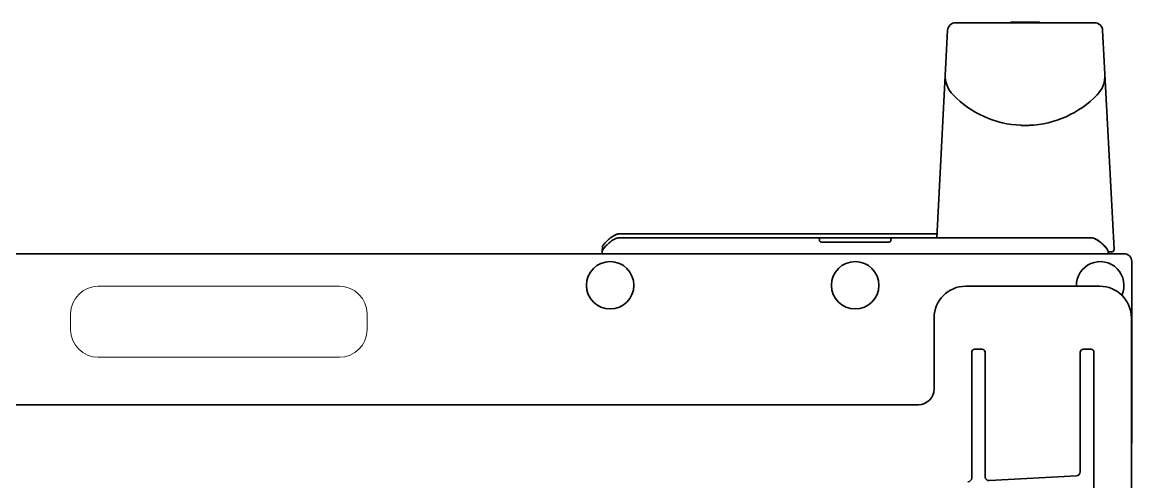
# Model space of a CAD drawing. Extents: x 5997 to 10491, y -672 to 3388.
# Drawn here: x 8951.4 to 9232.1, y 3271.7 to 3388.2 of the extents above; entities that cross this region are included whole.
import ezdxf

# ---------------------------------------------------------------- set-up
doc = ezdxf.new("R2010")
doc.units = 0
doc.header["$LTSCALE"] = 5
doc.layers.get('0').update_dxf_attribs({"linetype": 'CONTINUOUS', "lineweight": 0})
doc.layers.add('1', color=7, linetype='CONTINUOUS', true_color=0xffffff)

msp = doc.modelspace()

# ---------------------------------------------------------------- linework, layer by layer
for p, q in [((9031.64, 3321.28), (8970.64, 3321.28)), ((8963.64, 3314.28), (8963.64, 3310.28)), ((9038.64, 3310.28), (9038.64, 3314.28)), ((8970.64, 3303.28), (9031.64, 3303.28))]:
    msp.add_line(p, q)
for centre, start, end in [((8970.64, 3314.28), 90, 180), ((9031.64, 3314.28), 0, 90), ((8970.64, 3310.28), 180, 270), ((9031.64, 3310.28), 270, 0)]:
    msp.add_arc(centre, 7, start, end)
at = {"layer": '1', "color": 7, "linetype": 'Continuous', "lineweight": 35}
for p, q in [((9182.78, 3333.53), (9185.54, 3386.13)), ((9187.53, 3388.03), (9222.74, 3388.03)), ((9208.59, 3388.18), (9201.68, 3388.18)), ((9227.65, 3330.55), (9224.73, 3386.13)), ((9203.97, 3362.08), (9203.97, 3362.07)), ((9203.97, 3362.08), (9203.97, 3362.07)), ((9102.14, 3333.53), (9101.93, 3333.5)), ((9102.14, 3333.53), (9101.93, 3333.5)), ((9102.14, 3333.53), (9105.14, 3333.53)), ((9182.83, 3334.53), (9102.19, 3334.53)), ((9104.31, 3333.53), (9104.3, 3333.53)), ((9104.31, 3333.53), (9104.3, 3333.53)), ((9104.3, 3333.53), (9219.97, 3333.53)), ((9153.14, 3333.03), (9153.14, 3332.74)), ((9171.14, 3332.74), (9171.14, 3333.03)), ((9171.14, 3332.75), (9171.14, 3332.75)), ((9218.97, 3333.53), (9218.96, 3333.53)), ((9219.13, 3333.53), (9222.13, 3333.53)), ((9222.13, 3333.53), (9222.34, 3333.5)), ((9222.41, 3333.48), (9222.34, 3333.5)), ((9098.15, 3330.1), (9098.14, 3329.53)), ((9098.16, 3330.2), (9098.19, 3331.17)), ((9170.39, 3332.45), (9153.89, 3332.45)), ((9226.13, 3330.1), (9226.14, 3329.53)), ((9227.15, 3330.03), (9226.13, 3330.03)), ((9230.14, 3329.53), (8376.14, 3329.53)), ((9232.14, 3281.53), (9232.14, 3327.53)), ((9190.1, 3321.29), (9190.1, 3321.28)), ((9224.04, 3321.28), (9190.1, 3321.28)), ((9224.04, 3321.29), (9224.04, 3321.28)), ((9182.11, 3313.3), (9182.11, 3313.3)), ((9182.11, 3313.3), (9182.11, 3295.28)), ((9232.03, 3251.36), (9232.03, 3313.3)), ((9232.03, 3313.3), (9232.03, 3313.3)), ((9191.62, 3304.58), (9191.62, 3272.74)), ((9192.37, 3305.33), (9192.37, 3305.33)), ((9192.37, 3305.33), (9194.28, 3305.33)), ((9194.28, 3305.33), (9194.28, 3305.33)), ((9195.03, 3273.04), (9195.03, 3304.58)), ((9219.09, 3304.58), (9219.09, 3274.27)), ((9219.84, 3305.33), (9221.81, 3305.33)), ((9219.84, 3305.33), (9219.84, 3305.33)), ((9221.81, 3305.33), (9221.81, 3305.33)), ((9222.56, 3248.83), (9222.56, 3304.58)), ((9182.11, 3295.28), (9182.11, 3295.28)), ((9178.12, 3291.28), (8428.03, 3291.28)), ((9178.12, 3291.29), (9178.12, 3291.28)), ((9218.14, 3273.27), (9196.09, 3272.04))]:
    msp.add_line(p, q, dxfattribs=at)
for points in [[(9101.93, 3333.5), (9101.86, 3333.48), (9101.55, 3333.36), (9101.23, 3333.2), (9100.9, 3333), (9100.52, 3332.75), (9100.17, 3332.49), (9099.86, 3332.25), (9099.6, 3332.02), (9099.37, 3331.8), (9099.16, 3331.6), (9098.97, 3331.4), (9098.8, 3331.22), (9098.65, 3331.04), (9098.52, 3330.87), (9098.4, 3330.7), (9098.3, 3330.53), (9098.21, 3330.36), (9098.16, 3330.2), (9098.15, 3330.1)], [(9153.89, 3332.45), (9153.85, 3332.45), (9153.6, 3332.48), (9153.37, 3332.56), (9153.21, 3332.66), (9153.14, 3332.74), (9153.14, 3332.75)], [(9171.14, 3332.75), (9171.13, 3332.74), (9171.05, 3332.65), (9170.88, 3332.55), (9170.65, 3332.48), (9170.39, 3332.45)], [(9226.13, 3330.1), (9226.11, 3330.2), (9226.06, 3330.36), (9225.97, 3330.53), (9225.87, 3330.7), (9225.75, 3330.87), (9225.62, 3331.04), (9225.47, 3331.22), (9225.3, 3331.4), (9225.11, 3331.6), (9224.91, 3331.8), (9224.67, 3332.02), (9224.41, 3332.25), (9224.1, 3332.49), (9223.75, 3332.75), (9223.37, 3333), (9223.04, 3333.2), (9222.72, 3333.36), (9222.41, 3333.48), (9222.34, 3333.5)]]:
    msp.add_lwpolyline(points, dxfattribs=at)
for centre in [(9100.14, 3321.53), (9162.14, 3321.53)]:
    msp.add_circle(centre, 6, dxfattribs=at)
for centre, radius, start, end in [((9187.53, 3386.03), 2, 90, 177), ((9201.68, 3387.68), 0.5, 90, 135.487), ((9208.59, 3387.68), 0.5, 44.4998, 90), ((9222.74, 3386.03), 2, 3, 90), ((9191.94, 3374.61), 7, 177, 224.1229), ((9218.33, 3374.61), 7, 315.8771, 3), ((9205.14, 3387.41), 25.38, 224.1229, 267.7113), ((9205.14, 3387.41), 25.38, 272.2733, 315.8771), ((9205.28, 3366.52), 4.64, 253.6036, 255.6824), ((9204.39, 3364.02), 2.01, 262.7259, 264.7415), ((9204.39, 3364), 1.98, 264.7442, 265.3991), ((9204.39, 3363.99), 1.97, 265.3984, 266.7833), ((9204.39, 3363.98), 1.96, 266.7841, 267.6235), ((9204.39, 3363.97), 1.96, 267.6234, 268.8455), ((9204.39, 3363.97), 1.95, 268.8459, 270.9258), ((9204.39, 3363.97), 1.95, 270.9261, 271.9964), ((9204.39, 3363.97), 1.96, 271.9964, 273.0228), ((9204.38, 3363.98), 1.97, 273.0233, 274.286), ((9204.38, 3364), 1.98, 274.2856, 275.1372), ((9204.38, 3364.02), 2.01, 275.1401, 277.2744), ((9205.14, 3387.41), 25.38, 268.8485, 271.2991), ((9205.89, 3364.02), 2.01, 262.7256, 264.8598), ((9205.89, 3364), 1.98, 264.8627, 265.7144), ((9205.89, 3363.98), 1.97, 265.714, 266.9766), ((9205.89, 3363.97), 1.96, 266.9771, 268.0037), ((9205.89, 3363.97), 1.95, 268.0037, 269.0738), ((9205.89, 3363.96), 1.95, 269.0741, 270.1995), ((9205.89, 3363.97), 1.95, 270.1995, 271.1541), ((9205.89, 3363.97), 1.95, 271.1545, 272.3767), ((9205.88, 3363.98), 1.96, 272.3765, 273.2159), ((9205.88, 3363.99), 1.97, 273.2167, 274.6016), ((9205.88, 3364), 1.98, 274.6009, 275.2558), ((9205.88, 3364.02), 2.01, 275.2585, 277.2741), ((9152.64, 3333.03), 0.5, 0, 90), ((9171.64, 3333.03), 0.5, 90, 180), ((9227.15, 3330.53), 0.5, 270, 3), ((9224.14, 3321.53), 6, 335.5193, 182.3054), ((9230.14, 3327.53), 2, 0, 90)]:
    msp.add_arc(centre, radius, start, end, dxfattribs=at)
for centre, major_axis, ratio, start_param, end_param in [((9190.12, 3313.28), (5.67, -5.67), 0.997776, 2.357564, 3.925621), ((9224.02, 3313.28), (-5.67, -5.67), 0.997776, 2.357564, 3.925621), ((9192.37, 3304.58), (0, -0.75), 0.999402, 3.141593, 4.712389), ((9194.28, 3304.58), (0.751, 0), 0.99853, 0, 1.570796), ((9219.84, 3304.58), (0, -0.75), 0.999402, 3.141593, 4.712389), ((9221.81, 3304.58), (0.751, 0), 0.99853, 0, 1.570796), ((9178.11, 3295.29), (2.84, -2.84), 0.996244, 5.499157, 7.067214), ((9218.09, 3274.27), (-0.821, -0.571), 0.999112, 1.017308, 2.533193), ((9190.62, 3272.74), (-0.821, -0.571), 0.999112, 1.017308, 2.533193), ((9196.03, 3273.04), (-0.996, -0.089), 0.999321, 6.194725, 7.818603)]:
    msp.add_ellipse(centre, major_axis=major_axis, ratio=ratio, start_param=start_param, end_param=end_param, dxfattribs=at)
for points, knots in [([(9102.19, 3334.53), (9102.04, 3334.53), (9101.81, 3334.45), (9101.49, 3334.31), (9101.18, 3334.16), (9100.81, 3333.92), (9100.35, 3333.62), (9099.84, 3333.21), (9099.43, 3332.85), (9099.13, 3332.54), (9098.9, 3332.31), (9098.67, 3332.07), (9098.48, 3331.8), (9098.31, 3331.52), (9098.2, 3331.32), (9098.19, 3331.17)], [0, 0, 0, 0, 0.0625, 0.125, 0.1875, 0.25, 0.375, 0.5, 0.625, 0.6875, 0.75, 0.8125, 0.875, 0.9375, 1, 1, 1, 1]), ([(9101.93, 3333.5), (9101.92, 3333.49), (9101.91, 3333.49), (9101.9, 3333.49), (9101.89, 3333.49)], [0, 0, 0, 0, 0.50167, 1, 1, 1, 1]), ([(9222.34, 3333.5), (9222.56, 3333.44), (9222.97, 3333.25), (9223.72, 3332.8), (9224.4, 3332.27), (9225.03, 3331.7), (9225.47, 3331.23), (9225.8, 3330.82), (9226.03, 3330.44), (9226.12, 3330.22), (9226.13, 3330.1)], [0, 0, 0, 0, 0.131311, 0.256443, 0.501662, 0.623393, 0.745134, 0.867852, 0.930791, 1, 1, 1, 1])]:
    msp.add_open_spline(points, degree=3, knots=knots, dxfattribs=at)

doc.saveas('drawing.dxf')
